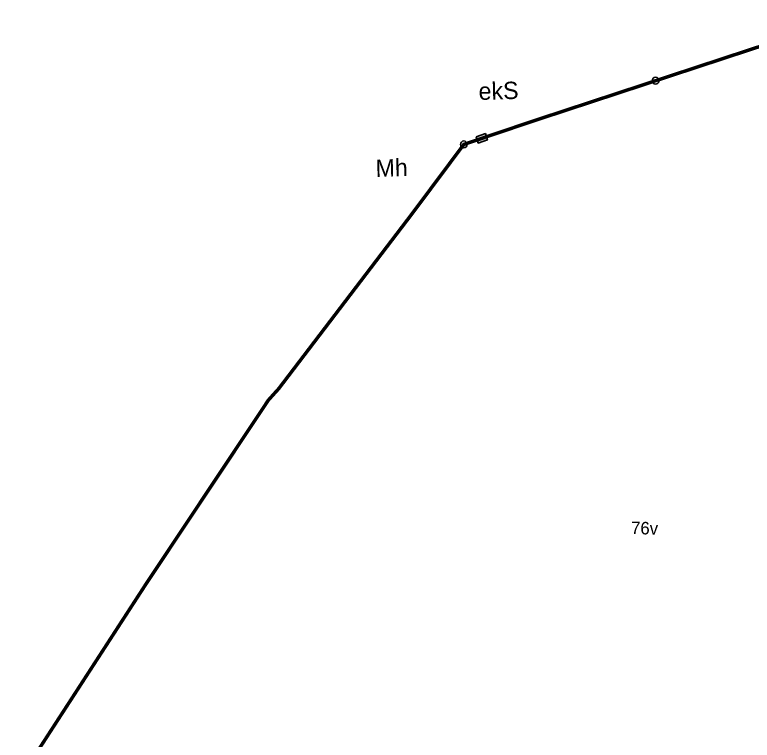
# Model space of a CAD drawing. Header units: metres. Extents: x 295045 to 298104, y 2018401 to 2021427.
# Drawn here: x 295534 to 296069, y 2020256 to 2020781 of the extents above; entities that cross this region are included whole.
import ezdxf
from ezdxf.enums import TextEntityAlignment as Align

# ---------------------------------------------------------------- set-up
doc = ezdxf.new("R2010")
doc.units = ezdxf.units.M
doc.header["$MEASUREMENT"] = 0
for name, color, linetype in [('SYM_STONE', 1, 'Continuous'), ('TEXT_MAPOUT', 7, 'Continuous'), ('TEXT_PARCEL', 7, 'Continuous'), ('V_BOUND_LINE', 7, 'Continuous')]:
    doc.layers.add(name, color=color, linetype=linetype)
doc.styles.add('TEXT_MAP', font='', dxfattribs={"height": 2.5})
doc.styles.get('TEXT_MAP').set_extended_font_data('Kruti Dev 050')

# ---------------------------------------------------------------- blocks, each defined once
blk = doc.blocks.new('STONE')
blk.add_circle((0, 0), 0.493)
blk = doc.blocks.new('STONESQUAREFILLED')
blk.add_hatch(color=256).paths.add_polyline_path([(0.7, -0.48), (0.7, 0.48), (-0.7, 0.48), (-0.7, -0.48)])
blk.add_lwpolyline([(-0.7, 0.48), (0.7, 0.48), (0.7, -0.48), (-0.7, -0.48)], close=True)
blk = doc.blocks.new('RFGTGG')
at = {"layer": 'V_BOUND_LINE', "ltscale": 10, "const_width": 0.5, "flags": 128}
blk.add_lwpolyline([(301854.22, 2017021.44), (301839.98, 2017016.58), (301808.2, 2017005.21), (301798.23, 2017001.56), (301791.04, 2016991.4), (301772.46, 2016965.69), (301771.02, 2016964.01), (301754.03, 2016937.01), (301736.15, 2016907.83)], dxfattribs=at)
at = {"layer": 'SYM_STONE'}
for p in [(301825.62, 2017011.45), (301798.23, 2017001.56)]:
    blk.add_blockref('STONE', p, dxfattribs=at)
at = {"layer": 'SYM_STONE', "rotation": 19.98880981117436}
blk.add_blockref('STONESQUAREFILLED', (301800.8, 2017002.5), dxfattribs=at)
at = {"layer": 'TEXT_MAPOUT', "style": 'TEXT_MAP'}
for s, p in [('ekS', (301803.1, 2017008.17)), ('Mh', (301787.98, 2016996.67))]:
    blk.add_text(s, height=2.5, rotation=3.0948, dxfattribs=at).set_placement(p, align=Align.CENTER)
at = {"layer": 'TEXT_PARCEL', "style": 'TEXT_MAP'}
blk.add_text('76v', height=1.8, dxfattribs=at).set_placement((301825.7, 2016946.07), align=Align.CENTER)

msp = doc.modelspace()

# ---------------------------------------------------------------- block references
at = {"xscale": 5.028355452909758, "yscale": 5.028355452909758, "zscale": 5.028355452909758, "rotation": 358.5226513278113}
msp.add_blockref('RFGTGG', (-1482668.18, -8079017.18), dxfattribs=at)

doc.saveas('drawing.dxf')
